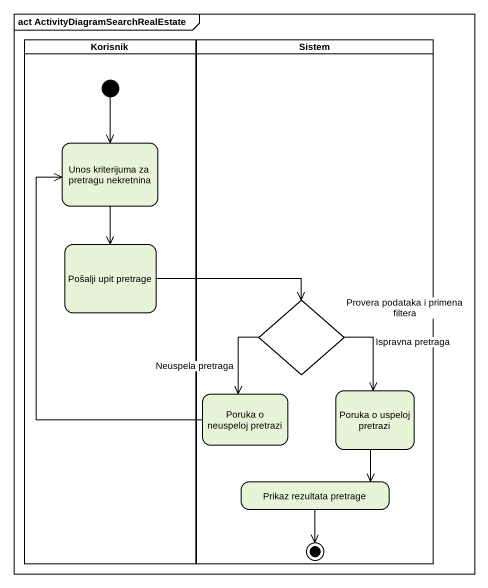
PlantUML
@startuml
mainframe act ActivityDiagramSearchRealEstate
hide empty description
state Korisnik <<partition>> {
  state "Unos kriterijuma za pretragu nekretnina" as Unos_kriterijuma_za
  state "Pošalji upit pretrage" as Pošalji_upit_pretrage
  [*] --> Unos_kriterijuma_za
}
state Sistem <<partition>> {
  state "Provera podataka i primena filtera" as Provera_podataka_i_primena <<choice>>
  state "Poruka o uspeloj pretrazi" as Poruka_o_uspeloj_pretrazi
  state "Poruka o neuspeloj pretrazi" as Poruka_o_neuspeloj_pretrazi
  state "Prikaz rezultata pretrage" as Prikaz_rezultata_pretrage
  Prikaz_rezultata_pretrage --> [*]
}
Unos_kriterijuma_za --> Pošalji_upit_pretrage
Pošalji_upit_pretrage -right-> Provera_podataka_i_primena
Provera_podataka_i_primena --> Poruka_o_uspeloj_pretrazi : Ispravna pretraga
Provera_podataka_i_primena --> Poruka_o_neuspeloj_pretrazi : Neuspela pretraga
Poruka_o_uspeloj_pretrazi --> Prikaz_rezultata_pretrage
Poruka_o_neuspeloj_pretrazi -up-> Unos_kriterijuma_za
@enduml
